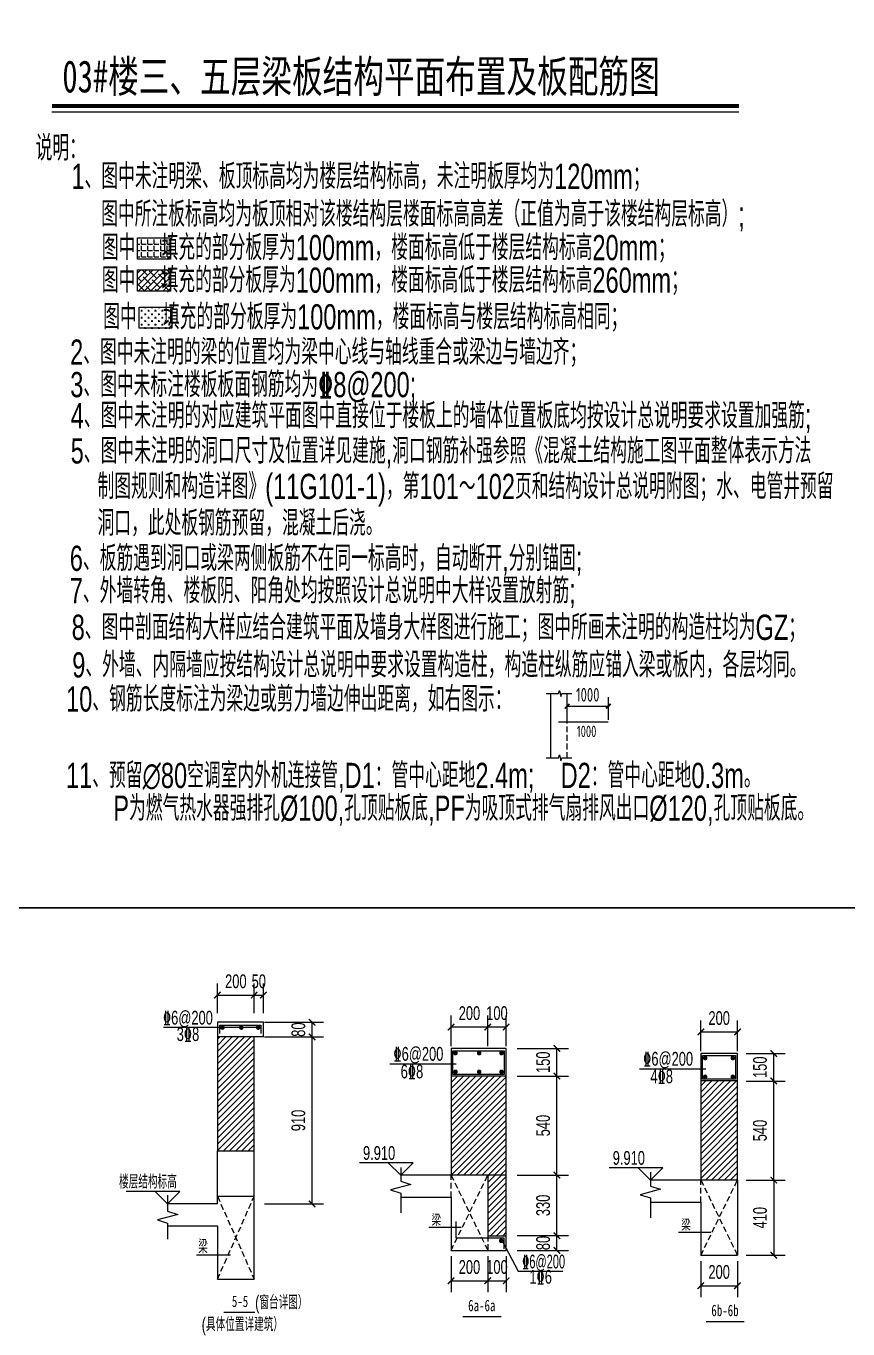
# Model space of a CAD drawing. Extents: x -173820 to 521180, y -715739 to 158231.
# Drawn here: x 15586 to 33514, y 34292 to 62694 of the extents above; entities that cross this region are included whole.
import ezdxf

# ---------------------------------------------------------------- set-up
doc = ezdxf.new("R2010")
doc.units = 0
doc.header["$LTSCALE"] = 1000
doc.linetypes.add('CONTINOUS', pattern=[0])
doc.linetypes.add('HIDDEN2', pattern=[0.1875, 0.125, -0.0625])
for name, color, linetype in [('JG1', 3, 'Continuous'), ('模板线', 3, 'Continuous'), ('钢筋_文字', 7, 'Continuous')]:
    doc.layers.add(name, color=color, linetype=linetype)
doc.styles.add('TEXTDIM', font='njadri_romans1.shx', dxfattribs={"width": 0.7, "bigfont": 'njadri_fhztxt.shx'})
doc.styles.add('TEXTNORMAL', font='njadri_romans1.shx', dxfattribs={"width": 0.7, "bigfont": 'njadri_fhztxt.shx'})
doc.styles.add('TEXTSTEEL', font='njadri_tssdeng.shx', dxfattribs={"width": 0.7, "bigfont": 'njadri_tssdchn.shx'})
doc.styles.add('zzt', font='tssdeng.shx', dxfattribs={"width": 0.7, "height": 300, "bigfont": 'tssdchn.shx'})
doc.styles.add('钢筋', font='tssdeng.shx', dxfattribs={"width": 0.7, "height": 250, "bigfont": 'tssdchn.shx'})
doc.styles.add('钢筋长度', font='tssdeng.shx', dxfattribs={"width": 0.7, "height": 300, "bigfont": 'tssdchn.shx'})
doc.styles.add('黑体', font='simhei.ttf', dxfattribs={"width": 0.8})
doc.dimstyles.new('DIM100', dxfattribs={"dimtxt": 300, "dimasz": 1, "dimexe": 250, "dimexo": 0, "dimgap": 150, "dimtad": 1, "dimdec": 0, "dimzin": 0, "dimdsep": 46, "dimtxsty": 'TEXTDIM', "dimblk": 'DI', "dimcen": 0, "dimclrt": 7, "dimadec": 0, "dimazin": 0, "dimtfac": 1, "dimtdec": 0, "dimtix": 1, "dimtmove": 2, "dimatfit": 3, "dimldrblk": 'DI', "dimfxl": 0, "dimtolj": 1, "dimtzin": 0, "dimarcsym": 0})
doc.dimstyles.new('DIM_1_100', dxfattribs={"dimtxt": 300, "dimasz": 100, "dimexe": 200, "dimexo": 50, "dimgap": 100, "dimtad": 1, "dimdec": 0, "dimzin": 0, "dimdsep": 46, "dimtxsty": 'zzt', "dimblk": 'ARCHTICK', "dimcen": 0, "dimclrt": 7, "dimadec": 0, "dimazin": 0, "dimtfac": 1, "dimtdec": 0, "dimtix": 1, "dimtmove": 2, "dimatfit": 0, "dimldrblk": 'ARCHTICK', "dimfxl": 0, "dimtolj": 1, "dimarcsym": 0})
pattern_1 = [(45, (175599.88, 62709.61), (-67.35192, 67.35192), [])]

# ---------------------------------------------------------------- blocks, each defined once
blk = doc.blocks.new('_ArchTick')
at = {"color": 4, "linetype": 'ByBlock', "const_width": 0.4}
blk.add_lwpolyline([(-0.5, -0.5), (0.5, 0.5)], dxfattribs=at)
blk = doc.blocks.new('*D1586')
at = {"layer": 'Defpoints', "color": 0}
for p in [(12469, 2540), (11569, 2193), (12469, 2193)]:
    blk.add_point(p, dxfattribs=at)
at = {"layer": '钢筋_文字', "color": 0, "lineweight": -2}
for p, q in [((11569, 2243), (11569, 2740)), ((12469, 2243), (12469, 2740)), ((11569, 2540), (12469, 2540))]:
    blk.add_line(p, q, dxfattribs=at)
at = {"layer": '钢筋_文字', "color": 0, "lineweight": -2, "xscale": 100, "yscale": 100, "zscale": 100, "rotation": 180}
blk.add_blockref('_ArchTick', (11569, 2540), dxfattribs=at)
at = {"layer": '钢筋_文字', "color": 0, "lineweight": -2, "xscale": 100, "yscale": 100, "zscale": 100}
blk.add_blockref('_ArchTick', (12469, 2540), dxfattribs=at)
at = {"layer": '钢筋_文字', "color": 7, "insert": (12019, 2790), "char_height": 300, "attachment_point": 5, "style": 'zzt'}
blk.add_mtext('\\A1;1000', dxfattribs=at)
blk = doc.blocks.new('DI')
at = {"color": 3, "const_width": 30}
blk.add_lwpolyline([(-71, -71), (71, 71)], dxfattribs=at)
blk = doc.blocks.new('*D2221')
at = {"layer": 'Defpoints', "color": 0}
for p in [(3443, 1766), (4309, 1766), (3443, 1446)]:
    blk.add_point(p, dxfattribs=at)
at = {"layer": 'JG1', "color": 0, "lineweight": -2}
for p, q in [((3443, 1766), (4559, 1766)), ((4309, 1767), (4309, 1768)), ((4309, 1446), (4309, 1766)), ((3443, 1446), (4559, 1446)), ((4309, 1445), (4309, 1444))]:
    blk.add_line(p, q, dxfattribs=at)
for p, rotation in [((4309, 1766), 270), ((4309, 1446), 90)]:
    blk.add_blockref('DI', p, dxfattribs=dict(at, rotation=rotation))
at = {"layer": 'JG1', "color": 7, "insert": (4009, 1606), "char_height": 300, "attachment_point": 5, "rotation": 90, "style": 'TEXTDIM'}
blk.add_mtext('\\A1;80', dxfattribs=at)
blk = doc.blocks.new('*D2222')
at = {"layer": 'Defpoints', "color": 0}
for p in [(2801, 6315), (2001, 5899), (2801, 5899)]:
    blk.add_point(p, dxfattribs=at)
at = {"layer": 'JG1', "color": 0, "lineweight": -2}
for p, q in [((2001, 5899), (2001, 6565)), ((2801, 5899), (2801, 6565)), ((2002, 6315), (2800, 6315))]:
    blk.add_line(p, q, dxfattribs=at)
at = {"layer": 'JG1', "color": 0, "lineweight": -2, "rotation": 180}
blk.add_blockref('DI', (2001, 6315), dxfattribs=at)
at = {"layer": 'JG1', "color": 0, "lineweight": -2}
blk.add_blockref('DI', (2801, 6315), dxfattribs=at)
at = {"layer": 'JG1', "color": 7, "insert": (2401, 6615), "char_height": 300, "attachment_point": 5, "style": 'TEXTDIM'}
blk.add_mtext('\\A1;200', dxfattribs=at)
blk = doc.blocks.new('*D2223')
at = {"layer": 'Defpoints', "color": 0}
for p in [(3201, 6315), (2801, 5899), (3201, 5899)]:
    blk.add_point(p, dxfattribs=at)
at = {"layer": 'JG1', "color": 0, "lineweight": -2}
for p, q in [((2801, 5899), (2801, 6565)), ((3201, 5899), (3201, 6565)), ((2800, 6315), (2799, 6315)), ((2801, 6315), (3201, 6315)), ((3202, 6315), (3203, 6315))]:
    blk.add_line(p, q, dxfattribs=at)
blk.add_blockref('DI', (2801, 6315), dxfattribs=at)
at = {"layer": 'JG1', "color": 0, "lineweight": -2, "rotation": 180}
blk.add_blockref('DI', (3201, 6315), dxfattribs=at)
at = {"layer": 'JG1', "color": 7, "insert": (3001, 6615), "char_height": 300, "attachment_point": 5, "style": 'TEXTDIM'}
blk.add_mtext('\\A1;100', dxfattribs=at)
blk = doc.blocks.new('*D2224')
at = {"layer": 'Defpoints', "color": 0}
for p in [(3443, 5246, 0), (4309, 5246), (3443, 3086)]:
    blk.add_point(p, dxfattribs=at)
at = {"layer": 'JG1', "color": 0, "lineweight": -2}
for p, q in [((3443, 5246), (4559, 5246)), ((4309, 3087), (4309, 5245)), ((3443, 3086), (4559, 3086))]:
    blk.add_line(p, q, dxfattribs=at)
for p, rotation in [((4309, 5246), 90), ((4309, 3086), 270)]:
    blk.add_blockref('DI', p, dxfattribs=dict(at, rotation=rotation))
at = {"layer": 'JG1', "color": 7, "insert": (4009, 4166), "char_height": 300, "attachment_point": 5, "rotation": 90, "style": 'TEXTDIM'}
blk.add_mtext('\\A1;540', dxfattribs=at)
blk = doc.blocks.new('*D2225')
at = {"layer": 'Defpoints', "color": 0}
for p in [(2001, 1318, 0), (2801, 1318), (2801, 781)]:
    blk.add_point(p, dxfattribs=at)
at = {"layer": 'JG1', "color": 0, "lineweight": -2}
for p, q in [((2001, 1318), (2001, 531)), ((2801, 1318), (2801, 531)), ((2002, 781), (2800, 781))]:
    blk.add_line(p, q, dxfattribs=at)
at = {"layer": 'JG1', "color": 0, "lineweight": -2, "rotation": 180}
blk.add_blockref('DI', (2001, 781), dxfattribs=at)
at = {"layer": 'JG1', "color": 0, "lineweight": -2}
blk.add_blockref('DI', (2801, 781), dxfattribs=at)
at = {"layer": 'JG1', "color": 7, "insert": (2401, 1081), "char_height": 300, "attachment_point": 5, "style": 'TEXTDIM'}
blk.add_mtext('\\A1;200', dxfattribs=at)
blk = doc.blocks.new('*D2226')
at = {"layer": 'Defpoints', "color": 0}
for p in [(2801, 1318), (3201, 1318), (3201, 781)]:
    blk.add_point(p, dxfattribs=at)
at = {"layer": 'JG1', "color": 0, "lineweight": -2}
for p, q in [((2801, 1318), (2801, 531)), ((3201, 1318), (3201, 531)), ((2800, 781), (2799, 781)), ((2801, 781), (3201, 781)), ((3202, 781), (3203, 781))]:
    blk.add_line(p, q, dxfattribs=at)
blk.add_blockref('DI', (2801, 781), dxfattribs=at)
at = {"layer": 'JG1', "color": 0, "lineweight": -2, "rotation": 180}
blk.add_blockref('DI', (3201, 781), dxfattribs=at)
at = {"layer": 'JG1', "color": 7, "insert": (3001, 1081), "char_height": 300, "attachment_point": 5, "style": 'TEXTDIM'}
blk.add_mtext('\\A1;100', dxfattribs=at)
blk = doc.blocks.new('*D2227')
at = {"layer": 'Defpoints', "color": 0}
for p in [(3443, 3086), (4309, 3086), (3443, 1766)]:
    blk.add_point(p, dxfattribs=at)
at = {"layer": 'JG1', "color": 0, "lineweight": -2}
for p, q in [((3443, 3086), (4559, 3086)), ((4309, 1767), (4309, 3085)), ((3443, 1766), (4559, 1766))]:
    blk.add_line(p, q, dxfattribs=at)
for p, rotation in [((4309, 3086), 90), ((4309, 1766), 270)]:
    blk.add_blockref('DI', p, dxfattribs=dict(at, rotation=rotation))
at = {"layer": 'JG1', "color": 7, "insert": (4009, 2426), "char_height": 300, "attachment_point": 5, "rotation": 90, "style": 'TEXTDIM'}
blk.add_mtext('\\A1;330', dxfattribs=at)
blk = doc.blocks.new('*D2228')
at = {"layer": 'Defpoints', "color": 0}
for p in [(3443, 5846), (4309, 5846), (3443, 5246, 0)]:
    blk.add_point(p, dxfattribs=at)
at = {"layer": 'JG1', "color": 0, "lineweight": -2}
for p, q in [((3443, 5846), (4559, 5846)), ((4309, 5847), (4309, 5848)), ((4309, 5246), (4309, 5846)), ((3443, 5246), (4559, 5246)), ((4309, 5245), (4309, 5244))]:
    blk.add_line(p, q, dxfattribs=at)
for p, rotation in [((4309, 5846), 270), ((4309, 5246), 90)]:
    blk.add_blockref('DI', p, dxfattribs=dict(at, rotation=rotation))
at = {"layer": 'JG1', "color": 7, "insert": (4009, 5546), "char_height": 300, "attachment_point": 5, "rotation": 90, "style": 'TEXTDIM'}
blk.add_mtext('\\A1;150', dxfattribs=at)
blk = doc.blocks.new('*D2229')
at = {"layer": 'Defpoints', "color": 0, "linetype": 'Continuous'}
for p in [(3161, 6140), (4202, 6140), (3161, 2500)]:
    blk.add_point(p, dxfattribs=at)
at = {"layer": 'JG1', "color": 0, "linetype": 'Continuous', "lineweight": -2}
for p, q in [((3161, 6140), (4452, 6140)), ((4202, 2501), (4202, 6139)), ((3161, 2500), (4452, 2500))]:
    blk.add_line(p, q, dxfattribs=at)
for p, rotation in [((4202, 6140), 90), ((4202, 2500), 270)]:
    blk.add_blockref('DI', p, dxfattribs=dict(at, rotation=rotation))
at = {"layer": 'JG1', "color": 7, "linetype": 'Continuous', "insert": (3902, 4320), "char_height": 300, "attachment_point": 5, "rotation": 90, "style": 'TEXTDIM'}
blk.add_mtext('\\A1;910', dxfattribs=at)
blk = doc.blocks.new('*D2230')
at = {"layer": 'Defpoints', "color": 0, "linetype": 'Continuous'}
for p in [(3161, 6460), (4202, 6460), (3161, 6140)]:
    blk.add_point(p, dxfattribs=at)
at = {"layer": 'JG1', "color": 0, "linetype": 'Continuous', "lineweight": -2}
for p, q in [((3161, 6460), (4452, 6460)), ((4202, 6461), (4202, 6462)), ((4202, 6140), (4202, 6460)), ((3161, 6140), (4452, 6140)), ((4202, 6139), (4202, 6138))]:
    blk.add_line(p, q, dxfattribs=at)
for p, rotation in [((4202, 6460), 270), ((4202, 6140), 90)]:
    blk.add_blockref('DI', p, dxfattribs=dict(at, rotation=rotation))
at = {"layer": 'JG1', "color": 7, "linetype": 'Continuous', "insert": (3902, 6300), "char_height": 300, "attachment_point": 5, "rotation": 90, "style": 'TEXTDIM'}
blk.add_mtext('\\A1;80', dxfattribs=at)
blk = doc.blocks.new('*D2231')
at = {"layer": 'Defpoints', "color": 0, "linetype": 'Continuous'}
for p in [(2938, 7052), (2138, 6656), (2938, 6656)]:
    blk.add_point(p, dxfattribs=at)
at = {"layer": 'JG1', "color": 0, "linetype": 'Continuous', "lineweight": -2}
for p, q in [((2138, 6656), (2138, 7302)), ((2938, 6656), (2938, 7302)), ((2139, 7052), (2937, 7052))]:
    blk.add_line(p, q, dxfattribs=at)
at = {"layer": 'JG1', "color": 0, "linetype": 'Continuous', "lineweight": -2, "rotation": 180}
blk.add_blockref('DI', (2138, 7052), dxfattribs=at)
at = {"layer": 'JG1', "color": 0, "linetype": 'Continuous', "lineweight": -2}
blk.add_blockref('DI', (2938, 7052), dxfattribs=at)
at = {"layer": 'JG1', "color": 7, "linetype": 'Continuous', "insert": (2538, 7352), "char_height": 300, "attachment_point": 5, "style": 'TEXTDIM'}
blk.add_mtext('\\A1;200', dxfattribs=at)
blk = doc.blocks.new('*D2232')
at = {"layer": 'Defpoints', "color": 0, "linetype": 'Continuous'}
for p in [(3138, 7052), (2938, 6656), (3138, 6656, 0)]:
    blk.add_point(p, dxfattribs=at)
at = {"layer": 'JG1', "color": 0, "linetype": 'Continuous', "lineweight": -2}
for p, q in [((2938, 6656), (2938, 7302)), ((3138, 6656), (3138, 7302)), ((2937, 7052), (2936, 7052)), ((2938, 7052), (3138, 7052)), ((3139, 7052), (3140, 7052))]:
    blk.add_line(p, q, dxfattribs=at)
blk.add_blockref('DI', (2938, 7052), dxfattribs=at)
at = {"layer": 'JG1', "color": 0, "linetype": 'Continuous', "lineweight": -2, "rotation": 180}
blk.add_blockref('DI', (3138, 7052), dxfattribs=at)
at = {"layer": 'JG1', "color": 7, "linetype": 'Continuous', "insert": (3038, 7352), "char_height": 300, "attachment_point": 5, "style": 'TEXTDIM'}
blk.add_mtext('\\A1;50', dxfattribs=at)
blk = doc.blocks.new('*D2238')
at = {"layer": 'Defpoints', "color": 0}
for p in [(31293, 37537), (31293, 35897), (31896, 35897)]:
    blk.add_point(p, dxfattribs=at)
at = {"layer": 'JG1', "color": 0, "lineweight": -2}
for p, q in [((31293, 37537), (32146, 37537)), ((31896, 37536), (31896, 35898)), ((31293, 35897), (32146, 35897))]:
    blk.add_line(p, q, dxfattribs=at)
for p, rotation in [((31896, 37537), 90), ((31896, 35897), 270)]:
    blk.add_blockref('DI', p, dxfattribs=dict(at, rotation=rotation))
at = {"layer": 'JG1', "color": 7, "insert": (31596, 36717), "char_height": 300, "attachment_point": 5, "rotation": 90, "style": 'TEXTDIM'}
blk.add_mtext('\\A1;410', dxfattribs=at)
blk = doc.blocks.new('*D2239')
at = {"layer": 'Defpoints', "color": 0}
for p in [(31105, 40767), (30305, 40351), (31105, 40351)]:
    blk.add_point(p, dxfattribs=at)
at = {"layer": 'JG1', "color": 0, "lineweight": -2}
for p, q in [((30305, 40351), (30305, 41017)), ((31105, 40351), (31105, 41017)), ((30306, 40767), (31104, 40767))]:
    blk.add_line(p, q, dxfattribs=at)
at = {"layer": 'JG1', "color": 0, "lineweight": -2, "rotation": 180}
blk.add_blockref('DI', (30305, 40767), dxfattribs=at)
at = {"layer": 'JG1', "color": 0, "lineweight": -2}
blk.add_blockref('DI', (31105, 40767), dxfattribs=at)
at = {"layer": 'JG1', "color": 7, "insert": (30705, 41067), "char_height": 300, "attachment_point": 5, "style": 'TEXTDIM'}
blk.add_mtext('\\A1;200', dxfattribs=at)
blk = doc.blocks.new('*D2240')
at = {"layer": 'Defpoints', "color": 0}
for p in [(31293, 39697, 0), (31896, 39697), (31293, 37537)]:
    blk.add_point(p, dxfattribs=at)
at = {"layer": 'JG1', "color": 0, "lineweight": -2}
for p, q in [((31293, 39697), (32146, 39697)), ((31896, 37538), (31896, 39696)), ((31293, 37537), (32146, 37537))]:
    blk.add_line(p, q, dxfattribs=at)
for p, rotation in [((31896, 39697), 90), ((31896, 37537), 270)]:
    blk.add_blockref('DI', p, dxfattribs=dict(at, rotation=rotation))
at = {"layer": 'JG1', "color": 7, "insert": (31596, 38617), "char_height": 300, "attachment_point": 5, "rotation": 90, "style": 'TEXTDIM'}
blk.add_mtext('\\A1;540', dxfattribs=at)
blk = doc.blocks.new('*D2241')
at = {"layer": 'Defpoints', "color": 0}
for p in [(30305, 35769, 0), (31105, 35769), (31105, 35233)]:
    blk.add_point(p, dxfattribs=at)
at = {"layer": 'JG1', "color": 0, "lineweight": -2}
for p, q in [((30305, 35769), (30305, 34983)), ((31105, 35769), (31105, 34983)), ((30306, 35233), (31104, 35233))]:
    blk.add_line(p, q, dxfattribs=at)
at = {"layer": 'JG1', "color": 0, "lineweight": -2, "rotation": 180}
blk.add_blockref('DI', (30305, 35233), dxfattribs=at)
at = {"layer": 'JG1', "color": 0, "lineweight": -2}
blk.add_blockref('DI', (31105, 35233), dxfattribs=at)
at = {"layer": 'JG1', "color": 7, "insert": (30705, 35533), "char_height": 300, "attachment_point": 5, "style": 'TEXTDIM'}
blk.add_mtext('\\A1;200', dxfattribs=at)
blk = doc.blocks.new('*D2237')
at = {"layer": 'Defpoints', "color": 0}
for p in [(31293, 40297), (31896, 40297), (31293, 39697, 0)]:
    blk.add_point(p, dxfattribs=at)
at = {"layer": 'JG1', "color": 0, "lineweight": -2}
for p, q in [((31293, 40297), (32146, 40297)), ((31896, 40298), (31896, 40299)), ((31896, 39697), (31896, 40297)), ((31293, 39697), (32146, 39697)), ((31896, 39696), (31896, 39695))]:
    blk.add_line(p, q, dxfattribs=at)
for p, rotation in [((31896, 40297), 270), ((31896, 39697), 90)]:
    blk.add_blockref('DI', p, dxfattribs=dict(at, rotation=rotation))
at = {"layer": 'JG1', "color": 7, "insert": (31596, 39997), "char_height": 300, "attachment_point": 5, "rotation": 90, "style": 'TEXTDIM'}
blk.add_mtext('\\A1;150', dxfattribs=at)
blk = doc.blocks.new('$1535875')
at = {"layer": '钢筋_文字', "linetype": 'Continuous'}
h = blk.add_hatch(dxfattribs=at)
h.set_pattern_fill('ANGLE', scale=20, style=0)
h.set_pattern_definition([(0, (-460926.76, -11072.38), (0, 139.7), [101.6, -38.1]), (90, (-460926.76, -11072.38), (-139.7, 9e-15), [101.6, -38.1])])
h.paths.add_polyline_path([(2201.1, 12749.2), (2201.1, 12287.7), (2920.5, 12287.7), (2920.5, 12749.2)])
h = blk.add_hatch(dxfattribs=at)
h.set_pattern_fill('ANSI38', scale=30, style=0)
h.set_pattern_definition([(45, (180759.6, 3445.45), (-67.35192, 67.35192), []), (135, (180759.6, 3445.45), (-202.055763, 67.35192), [238.125, -142.875])])
h.paths.add_polyline_path([(2920.5, 12051.5), (2201.1, 12051.5), (2201.1, 11590), (2920.5, 11590)])
h = blk.add_hatch(dxfattribs=at)
h.set_pattern_fill('CROSS', scale=300, style=0)
h.set_pattern_definition([(0, (114916.295, 37211.69), (75, 75), [37.5, -112.5]), (90, (114935.045, 37192.94), (-75, 75), [37.5, -112.5])])
h.paths.add_polyline_path([(2231.1, 11239.9), (2231.1, 10778.4), (2950.5, 10778.4), (2950.5, 11239.9)])
blk.add_line((11213.4, 1413.2, 0), (11213.4, 2818.2, 0), dxfattribs=at)
at = {"layer": '钢筋_文字', "linetype": 'HIDDEN2'}
blk.add_line((11568.5, 1413.2, 0), (11568.5, 2818.2, 0), dxfattribs=at)
at = {"layer": '钢筋_文字', "color": 7, "linetype": 'Continuous'}
for points in [[(2201.1, 12749.2), (2920.5, 12749.2), (2920.5, 12287.7), (2201.1, 12287.7)], [(2201.1, 12051.5), (2920.5, 12051.5), (2920.5, 11590), (2201.1, 11590)], [(2231.1, 11239.9), (2950.5, 11239.9), (2950.5, 10778.4), (2231.1, 10778.4)]]:
    blk.add_lwpolyline(points, close=True, dxfattribs=at)
at = {"layer": '钢筋_文字', "elevation": 0}
for points in [[(11113.4, 2818.2), (11380.6, 2818.2), (11401.5, 2882.4), (11434.8, 2754), (11455.6, 2818.2), (11668.5, 2818.2)], [(11113.4, 1413.2), (11380.6, 1413.2), (11401.5, 1477.4), (11434.8, 1349), (11455.6, 1413.2), (11668.5, 1413.2)]]:
    blk.add_lwpolyline(points, dxfattribs=at)
at = {"layer": '钢筋_文字', "color": 6, "const_width": 30, "elevation": 0}
blk.add_lwpolyline([(11378.5, 2193.4), (12468.5, 2193.4)], dxfattribs=at)
at = {"layer": '钢筋_文字', "color": 7, "style": 'TEXTSTEEL', "width": 0.7}
for s, p in [('说明：', (-24.3, 14434.3, 0)), ('制图规则和构造详图》(11G101-1)，第101～102页和结构设计总说明附图；水、电管井预留', (1326.6, 7057, 0)), ('洞口，此处板钢筋预留，混凝土后浇。', (1326.6, 6257, 0))]:
    blk.add_text(s, height=550, dxfattribs=at).set_placement(p)
at = {"layer": '钢筋_文字', "color": 7, "linetype": 'Continuous', "style": 'TEXTSTEEL', "width": 0.7}
for s, p in [('1、图中未注明梁、板顶标高均为楼层结构标高，未注明板厚均为120mm；', (758.2, 13816.3, 0)), ('图中所注板标高均为板顶相对该楼结构层楼面标高高差（正值为高于该楼结构层标高）;', (1404.8, 12993.7, 0)), ('图中    填充的部分板厚为100mm，楼面标高低于楼层结构标高20mm；', (1419.7, 12263.5)), ('图中    填充的部分板厚为100mm，楼面标高低于楼层结构标高260mm；', (1419.7, 11553.4)), ('图中    填充的部分板厚为100mm，楼面标高与楼层结构标高相同；', (1449.7, 10754.2)), ('2、图中未注明的梁的位置均为梁中心线与轴线重合或梁边与墙边齐；', (728.2, 9984.5, 0)), ('3、图中未标注楼板板面钢筋均为%%1328@200;', (731.1, 9277.1, 0)), ('4、图中未注明的对应建筑平面图中直接位于楼板上的墙体位置板底均按设计总说明要求设置加强筋;', (741.1, 8598.1, 0)), ('5、图中未注明的洞口尺寸及位置详见建施,洞口钢筋补强参照《混凝土结构施工图平面整体表示方法', (741.1, 7831.2, 0)), ('6、板筋遇到洞口或梁两侧板筋不在同一标高时，自动断开,分别锚固;', (721.1, 5490.4, 0)), ('7、外墙转角、楼板阴、阳角处均按照设计总说明中大样设置放射筋;', (721.1, 4783.7, 0))]:
    blk.add_text(s, height=550, dxfattribs=at).set_placement(p)
at = {"layer": '钢筋_文字', "color": 7, "linetype": 'CONTINOUS', "style": 'TEXTNORMAL', "width": 0.7}
for s, p in [('8、图中剖面结构大样应结合建筑平面及墙身大样图进行施工；图中所画未注明的构造柱均为GZ；', (762.2, 3986.1, 0)), ('9、外墙、内隔墙应按结构设计总说明中要求设置构造柱，构造柱纵筋应锚入梁或板内，各层均同。', (774.7, 3166.8, 0)), ('10、钢筋长度标注为梁边或剪力墙边伸出距离，如右图示：', (640.1, 2423.2, 0)), ('11、预留∅80空调室内外机连接管,D1：管中心距地2.4m;    D2：管中心距地0.3m。', (639, 757, 0)), ('P为燃气热水器强排孔%%C100,孔顶贴板底,PF为吸顶式排气扇排风出口%%C120,孔顶贴板底。', (1670.6, 42.3, 0))]:
    blk.add_text(s, height=550, dxfattribs=at).set_placement(p)
at = {"layer": '钢筋_文字', "style": '钢筋长度', "width": 0.7}
blk.add_text('1000', height=250, dxfattribs=at).set_placement((11781.3, 1866.4, 0))
at = {"layer": '钢筋_文字'}
dim = blk.add_linear_dim(base=(12468.5, 2540.2, 0), p1=(11568.5, 2193.4, 0), p2=(12468.5, 2193.4, 0), text='1000', dimstyle='DIM_1_100', dxfattribs=at)
dim.commit()
dim.dimension.update_dxf_attribs({"geometry": '*D1586', "text_midpoint": (12018.5, 2790.2, 0)})
blk = doc.blocks.new('$1401403')
at = {"layer": 'JG1', "linetype": 'Continuous'}
h = blk.add_hatch(dxfattribs=at)
h.set_pattern_fill('ANSI31', color=8, scale=30, style=0)
h.set_pattern_definition(pattern_1)
h.paths.add_polyline_path([(2001, 3085.5), (3201, 3085.5), (3201, 5245.5), (2001, 5245.5)])
h = blk.add_hatch(dxfattribs=at)
h.set_pattern_fill('ANSI31', color=8, scale=30, style=0)
h.set_pattern_definition([(45, (281568.62, 184821.2), (-67.35192, 67.35192), [])])
h.paths.add_polyline_path([(2801, 1765.5), (3201, 1765.5), (3201, 3085.5), (2801, 3085.5)])
at = {"layer": 'JG1'}
for p, q in [((3201, 5845.5, 0), (2001, 5845.5, 0)), ((2001, 5845.5, 0), (2001, 3085.5, 0)), ((3201, 5845.5, 0), (3201, 5845.5, 0)), ((3201, 3085.5, 0), (2001, 3085.5, 0)), ((2001, 3085.5, 0), (2001, 3085.5, 0)), ((3201, 1445.5, 0), (3201, 3085.5, 0)), ((901.4, 2605.5, 0), (2001, 2605.5, 0)), ((2001, 2605.5, 0), (2001, 1445.5, 0)), ((2001, 1445.5, 0), (3201, 1445.5, 0))]:
    blk.add_line(p, q, dxfattribs=at)
at = {"layer": 'JG1', "elevation": 0}
for points in [[(3201, 5845.5), (2001, 5845.5)], [(3201, 3085.5), (3201, 5845.5)], [(3201, 5245.5), (2001, 5245.5)], [(2001, 3085.5), (901.4, 3085.5)], [(2801, 3085.5), (2801, 1765.5), (3201, 1765.5)]]:
    blk.add_lwpolyline(points, dxfattribs=at)
at = {"layer": 'JG1', "color": 6, "linetype": 'Continuous', "elevation": 0}
blk.add_lwpolyline([(2040.6, 5798.8), (3158.2, 5798.8), (3158.2, 5281.9), (2040.6, 5281.9)], close=True, dxfattribs=at)
at = {"layer": 'JG1', "const_width": 50}
for points in [[(2121.1, 5745.5, -1), (2071.1, 5745.5, -1)], [(2638, 5745.5, -1), (2588, 5745.5, -1)], [(3124.6, 5745.5, -1), (3074.6, 5745.5, -1)], [(2121.1, 5337.4, -1), (2071.1, 5337.4, -1)], [(2638, 5337.4, -1), (2588, 5337.4, -1)], [(3124.6, 5337.4, -1), (3074.6, 5337.4, -1)], [(3117.7, 1654.4, -1), (3067.7, 1654.4, -1)]]:
    blk.add_lwpolyline(points, format="xyb", close=True, dxfattribs=at)
at = {"layer": 'JG1'}
blk.add_lwpolyline([(631.4, 3355.5), (901.4, 3085.5), (1171.4, 3355.5), (0, 3355.5)], dxfattribs=at)
at = {"layer": 'JG1', "linetype": 'Continuous'}
blk.add_lwpolyline([(901.4, 3255.2), (901.4, 2954.9), (1121.4, 2884.9), (681.4, 2764.9), (901.4, 2694.9), (901.4, 2264.9)], dxfattribs=at)
at = {"layer": 'JG1', "color": 6, "linetype": 'Continuous'}
blk.add_lwpolyline([(3158.2, 1477.6), (3158.2, 1712.6), (2114.8, 1712.6), (2114.8, 2078.4)], dxfattribs=at)
at = {"layer": '模板线'}
for p, q in [((2113.8, 5504.9), (660.9, 5504.9)), ((2217.3, 1940.9), (1515.5, 1940.9)), ((3117.7, 1654.4), (3465.2, 993.8)), ((3465.2, 993.8), (4439.8, 993.8))]:
    blk.add_line(p, q, dxfattribs=at)
at = {"layer": '模板线', "linetype": 'HIDDEN2'}
for p, q in [((2001, 1445.5, 0), (2801, 3085.5, 0)), ((2001, 2605.5, 0), (2001, 3085.5, 0)), ((2001, 3085.5, 0), (2801, 1445.5, 0)), ((2801, 1765.5, 0), (2801, 1445.5, 0))]:
    blk.add_line(p, q, dxfattribs=at)
at = {"layer": '模板线', "color": 3, "elevation": -307942.8}
blk.add_lwpolyline([(2255.8, 0, 31.2, 31.2, 0), (3095, 0, 0, 0, 0)], format="xyseb", dxfattribs=at)
at = {"layer": 'JG1', "linetype": 'ByBlock', "ltscale": 0.2, "style": 'TEXTSTEEL'}
for s, width, p in [('%%1326@200', 0.7, (742.4, 5579.5)), ('6%%1328', 0.7, (900.9, 5195.3)), ('9.910', 0.7, (78.9, 3418.7)), ('%%1326@200', 0.6, (3552.8, 1051.7)), ('1%%1326', 0.7, (3707.8, 719.5))]:
    blk.add_text(s, height=300, dxfattribs=dict(at, width=width)).set_placement(p)
at = {"layer": '模板线', "style": '钢筋', "width": 0.7}
blk.add_text('梁', height=250, dxfattribs=at).set_placement((1573.1, 1979.8))
at = {"layer": '模板线', "color": 3, "style": '黑体', "width": 0.7}
blk.add_text('6a-6a', height=250, dxfattribs=at).set_placement((2372.5, 119.2, -307942.8))
at = {"layer": 'JG1'}
for base, p1, p2, picture, middle in [((2801, 6314.8), (2001, 5899), (2801, 5899), '*D2222', (2401, 6614.8)), ((3201, 6314.8), (2801, 5899), (3201, 5899), '*D2223', (3001, 6614.8)), ((2801, 781.4), (2001, 1317.5, 0), (2801, 1317.5), '*D2225', (2401, 1081.4)), ((3201, 781.4), (2801, 1317.5), (3201, 1317.5), '*D2226', (3001, 1081.4))]:
    dim = blk.add_linear_dim(base=base, p1=p1, p2=p2, dimstyle='DIM100', override={"dimlfac": 0.25}, dxfattribs=at)
    dim.commit()
    dim.dimension.update_dxf_attribs({"geometry": picture, "text_midpoint": middle})
for p1, p2, picture, middle in [((3443.1, 5245.5, 0), (3443.1, 5845.5), '*D2228', (4009.1, 5545.5)), ((3443.1, 3085.5), (3443.1, 5245.5, 0), '*D2224', (4009.1, 4165.5)), ((3443.1, 1765.5), (3443.1, 3085.5), '*D2227', (4009.1, 2425.5)), ((3443.1, 1445.5), (3443.1, 1765.5), '*D2221', (4009.1, 1605.5))]:
    dim = blk.add_aligned_dim(p1=p1, p2=p2, distance=-865.9, dimstyle='DIM100', override={"dimlfac": 0.25}, dxfattribs=at)
    dim.commit()
    dim.dimension.update_dxf_attribs({"geometry": picture, "text_midpoint": middle})
blk = doc.blocks.new('$120710')
at = {"layer": '模板线'}
h = blk.add_hatch(dxfattribs=at)
h.set_pattern_fill('ANSI31', color=8, scale=30, style=0)
h.set_pattern_definition([(45, (191217.69, 52573.16), (-67.35192, 67.35192), [])])
h.paths.add_polyline_path([(2938.1, 6140.3), (2138.1, 6140.3), (2138.1, 3660.3), (2938.1, 3660.3)])
at = {"layer": 'JG1', "linetype": 'Continuous'}
for p, q in [((3138.1, 6460.3, 0), (2138.1, 6460.3, 0)), ((2138.1, 6460.3, 0), (2138.1, 3660.3, 0)), ((3138.1, 6140.3, 0), (3138.1, 6460.3, 0)), ((3138.1, 6140.3, 0), (2138.1, 6140.3, 0)), ((2938.1, 3660.3, 0), (2938.1, 6140.3, 0)), ((2138.1, 3660.3, 0), (2938.1, 3660.3, 0))]:
    blk.add_line(p, q, dxfattribs=at)
at = {"layer": 'JG1', "color": 6, "linetype": 'Continuous'}
blk.add_lwpolyline([(2188.2, 6214.1), (2188.2, 6399.4), (3082.3, 6399.4), (3082.3, 6214.1)], dxfattribs=at)
at = {"layer": 'JG1', "const_width": 50}
for points in [[(2269.9, 6344.7, -1), (2219.9, 6344.7, -1)], [(2681.4, 6344.7, -1), (2631.4, 6344.7, -1)], [(3049.5, 6344.7, -1), (2999.5, 6344.7, -1)]]:
    blk.add_lwpolyline(points, format="xyb", close=True, dxfattribs=at)
at = {"layer": 'JG1', "linetype": 'Continuous', "elevation": 0}
for points in [[(2138.1, 2500.3), (2138.1, 3660.3)], [(2938.1, 2500.3), (2938.1, 3660.3)], [(1049.7, 2020.3), (2138.1, 2020.3), (2138.1, 860.3), (2938.1, 860.3), (2938.1, 2500.3)], [(2138.1, 2500.3), (2138.1, 2500.3), (1049.7, 2500.3)]]:
    blk.add_lwpolyline(points, dxfattribs=at)
at = {"layer": 'JG1'}
blk.add_lwpolyline([(779.7, 2770.3), (1049.7, 2500.3), (1319.7, 2770.3), (148.3, 2770.3)], dxfattribs=at)
at = {"layer": 'JG1', "linetype": 'Continuous'}
blk.add_lwpolyline([(1049.7, 2691.1), (1049.7, 2341.1), (1269.7, 2271.1), (829.7, 2151.1), (1049.7, 2081.1), (1049.7, 1731.1)], dxfattribs=at)
at = {"layer": '模板线'}
for p, q in [((3049.5, 6344.7), (960.2, 6344.7)), ((2138.1, 2667.6, 0), (2938.1, 2667.6, 0)), ((2424.5, 1385.5), (1683, 1385.5))]:
    blk.add_line(p, q, dxfattribs=at)
at = {"layer": '模板线', "linetype": 'HIDDEN2'}
for p, q in [((2138.1, 860.3, 0), (2938.1, 2667.6, 0)), ((2138.1, 2667.6, 0), (2938.1, 860.3, 0))]:
    blk.add_line(p, q, dxfattribs=at)
at = {"layer": '模板线', "color": 3, "elevation": -307942.8}
blk.add_lwpolyline([(2275.3, 134.8, 31.2, 31.2, 0), (2957.5, 134.8, 0, 0, 0)], format="xyseb", dxfattribs=at)
at = {"layer": 'JG1', "linetype": 'ByBlock', "ltscale": 0.2, "style": 'TEXTSTEEL', "width": 0.7}
for s, p in [('%%1326@200', (946.4, 6409.4)), ('3%%1328', (1247.7, 6051.3)), ('楼层结构标高', (-9.9, 2833.5)), ('梁', (1717.5, 1419.7)), ('(窗台详图）', (2958.5, 205.3)), ('(具体位置详建筑）', (1792.5, -274.6))]:
    blk.add_text(s, height=300, dxfattribs=at).set_placement(p)
at = {"layer": '模板线', "color": 3, "style": '黑体', "width": 0.7}
blk.add_text('5-5', height=250, dxfattribs=at).set_placement((2450.5, 253.9, -307942.8))
at = {"layer": 'JG1', "linetype": 'Continuous'}
for base, p1, p2, picture, middle in [((2938.1, 7052.3), (2138.1, 6656.3), (2938.1, 6656.3), '*D2231', (2538.1, 7352.3)), ((3138.1, 7052.3), (2938.1, 6656.3), (3138.1, 6656.3, 0), '*D2232', (3038.1, 7352.3))]:
    dim = blk.add_linear_dim(base=base, p1=p1, p2=p2, dimstyle='DIM100', override={"dimlfac": 0.25}, dxfattribs=at)
    dim.commit()
    dim.dimension.update_dxf_attribs({"geometry": picture, "text_midpoint": middle})
for p1, p2, picture, middle in [((3161.5, 6140.3), (3161.5, 6460.3), '*D2230', (3901.8, 6300.3)), ((3161.5, 2500.3), (3161.5, 6140.3), '*D2229', (3901.8, 4320.3))]:
    dim = blk.add_aligned_dim(p1=p1, p2=p2, distance=-1040.4, dimstyle='DIM100', override={"dimlfac": 0.25}, dxfattribs=at)
    dim.commit()
    dim.dimension.update_dxf_attribs({"geometry": picture, "text_midpoint": middle})
blk = doc.blocks.new('$1976389')
at = {"layer": 'JG1', "linetype": 'Continuous'}
h = blk.add_hatch(dxfattribs=at)
h.set_pattern_fill('ANSI31', color=8, scale=30, style=0)
h.set_pattern_definition(pattern_1)
h.paths.add_polyline_path([(2001, 3085.5), (2801, 3085.5), (2801, 5245.5), (2001, 5245.5)])
at = {"layer": 'JG1'}
for p, q in [((2801, 5845.5, 0), (2001, 5845.5, 0)), ((2001, 5845.5, 0), (2001, 3085.5, 0)), ((2801, 5845.5, 0), (2801, 5845.5, 0)), ((2801, 3085.5, 0), (2001, 3085.5, 0)), ((2001, 3085.5, 0), (2001, 3085.5, 0)), ((901.4, 2605.5, 0), (2001, 2605.5, 0)), ((2001, 2605.5, 0), (2001, 1445.5, 0)), ((2801, 1765.5, 0), (2801, 1445.5, 0)), ((2001, 1445.5, 0), (2801, 1445.5, 0))]:
    blk.add_line(p, q, dxfattribs=at)
at = {"layer": 'JG1', "elevation": 0}
for points in [[(2801, 5845.5), (2001, 5845.5)], [(2801, 3085.5), (2801, 5845.5)], [(2801, 5245.5), (2001, 5245.5)], [(631.4, 3355.5), (901.4, 3085.5), (1171.4, 3355.5), (0, 3355.5)], [(2001, 3085.5), (901.4, 3085.5)], [(2801, 3085.5), (2801, 1765.5)]]:
    blk.add_lwpolyline(points, dxfattribs=at)
at = {"layer": 'JG1', "color": 6, "linetype": 'Continuous'}
blk.add_lwpolyline([(2040.6, 5798.8), (2758.2, 5798.8), (2758.2, 5281.9), (2040.6, 5281.9)], close=True, dxfattribs=at)
at = {"layer": 'JG1', "const_width": 50, "elevation": 0}
for points in [[(2121.1, 5745.5, -1), (2071.1, 5745.5, -1)], [(2724.6, 5745.5, -1), (2674.6, 5745.5, -1)], [(2121.1, 5337.4, -1), (2071.1, 5337.4, -1)], [(2724.6, 5337.4, -1), (2674.6, 5337.4, -1)]]:
    blk.add_lwpolyline(points, format="xyb", close=True, dxfattribs=at)
at = {"layer": 'JG1', "linetype": 'Continuous', "elevation": 0}
blk.add_lwpolyline([(901.4, 3255.2), (901.4, 2954.9), (1121.4, 2884.9), (681.4, 2764.9), (901.4, 2694.9), (901.4, 2264.9)], dxfattribs=at)
at = {"layer": '模板线'}
for p, q in [((2113.8, 5504.9, 0), (660.9, 5504.9, 0)), ((2217.3, 1940.9, 0), (1515.5, 1940.9, 0))]:
    blk.add_line(p, q, dxfattribs=at)
at = {"layer": '模板线', "linetype": 'HIDDEN2'}
for p, q in [((2001, 1445.5, 0), (2801, 3085.5, 0)), ((2001, 2605.5, 0), (2001, 3085.5, 0)), ((2001, 3085.5, 0), (2801, 1445.5, 0))]:
    blk.add_line(p, q, dxfattribs=at)
at = {"layer": '模板线', "color": 3, "elevation": -307942.8}
blk.add_lwpolyline([(2113.4, 0, 31.2, 31.2, 0), (2952.5, 0, 0, 0, 0)], format="xyseb", dxfattribs=at)
at = {"layer": 'JG1', "linetype": 'ByBlock', "ltscale": 0.2, "style": 'TEXTSTEEL', "width": 0.7}
for s, p in [('%%1326@200', (742.4, 5579.5, 0)), ('4%%1328', (900.9, 5195.3, 0)), ('9.910', (78.9, 3418.7, 0))]:
    blk.add_text(s, height=300, dxfattribs=at).set_placement(p)
at = {"layer": '模板线', "style": '钢筋', "width": 0.7}
blk.add_text('梁', height=250, dxfattribs=at).set_placement((1573.1, 1979.8, 0))
at = {"layer": '模板线', "color": 3, "style": '黑体', "width": 0.7}
blk.add_text('6b-6b', height=250, dxfattribs=at).set_placement((2230.1, 119.2, -307942.8))
at = {"layer": 'JG1'}
for base, p1, p2, picture, middle in [((2801, 6314.8, 0), (2001, 5899, 0), (2801, 5899, 0), '*D2239', (2401, 6614.8, 0)), ((2801, 781.4, 0), (2001, 1317.5, 0), (2801, 1317.5, 0), '*D2241', (2401, 1081.4, 0))]:
    dim = blk.add_linear_dim(base=base, p1=p1, p2=p2, dimstyle='DIM100', override={"dimlfac": 0.25}, dxfattribs=at)
    dim.commit()
    dim.dimension.update_dxf_attribs({"geometry": picture, "text_midpoint": middle, "insert": (-28303.7, -34451.9)})
for p1, p2, distance, picture, middle in [((2989.2, 5245.5, 0), (2989.2, 5845.5, 0), -603.6, '*D2237', (3292.8, 5545.5, 0)), ((2989.2, 3085.5, 0), (2989.2, 5245.5, 0), -603.6, '*D2240', (3292.8, 4165.5, 0)), ((2989.2, 3085.5, 0), (2989.2, 1445.5, 0), 603.6, '*D2238', (3292.8, 2265.5, 0))]:
    dim = blk.add_aligned_dim(p1=p1, p2=p2, distance=distance, dimstyle='DIM100', override={"dimlfac": 0.25}, dxfattribs=at)
    dim.commit()
    dim.dimension.update_dxf_attribs({"geometry": picture, "text_midpoint": middle, "insert": (-28303.7, -34451.9)})

msp = doc.modelspace()

# ---------------------------------------------------------------- linework, layer by layer
at = {"layer": '模板线', "elevation": 0}
for points in [[(-14954.7, 102870.8), (69145.3, 102870.8), (69145.3, 43470.8), (-14954.7, 43470.8)], [(-14954.7, 43470.8), (69145.3, 43470.8), (69145.3, -15929.2), (-14954.7, -15929.2)]]:
    msp.add_lwpolyline(points, close=True, dxfattribs=at)
at = {"layer": '钢筋_文字'}
msp.add_line((16149.6, 60822.2, 0), (31136.9, 60822.2, 0), dxfattribs=at)
at = {"layer": '钢筋_文字', "elevation": 0}
msp.add_lwpolyline([(16149.6, 60953.4, 87.5, 87.5, 0), (31136.9, 60953.4, 0, 0, 0)], format="xyseb", dxfattribs=at)

# ---------------------------------------------------------------- block references
at = {"layer": '模板线'}
for name, p in [('$120710', (17624.3, 34517.2, 0)), ('$1401403', (22856.8, 34559.6, 0)), ('$1976389', (28303.7, 34451.9))]:
    msp.add_blockref(name, p, dxfattribs=at)
at = {"layer": '钢筋_文字'}
msp.add_blockref('$1535875', (15819, 45326.5), dxfattribs=at)

# ---------------------------------------------------------------- texts
at = {"layer": '钢筋_文字', "color": 7, "linetype": 'HIDDEN2', "style": '黑体', "width": 0.7}
msp.add_text('03#楼三、五层梁板结构平面布置及板配筋图', height=700, dxfattribs=at).set_placement((16377.7, 61247.3, 0))

doc.saveas('drawing.dxf')
